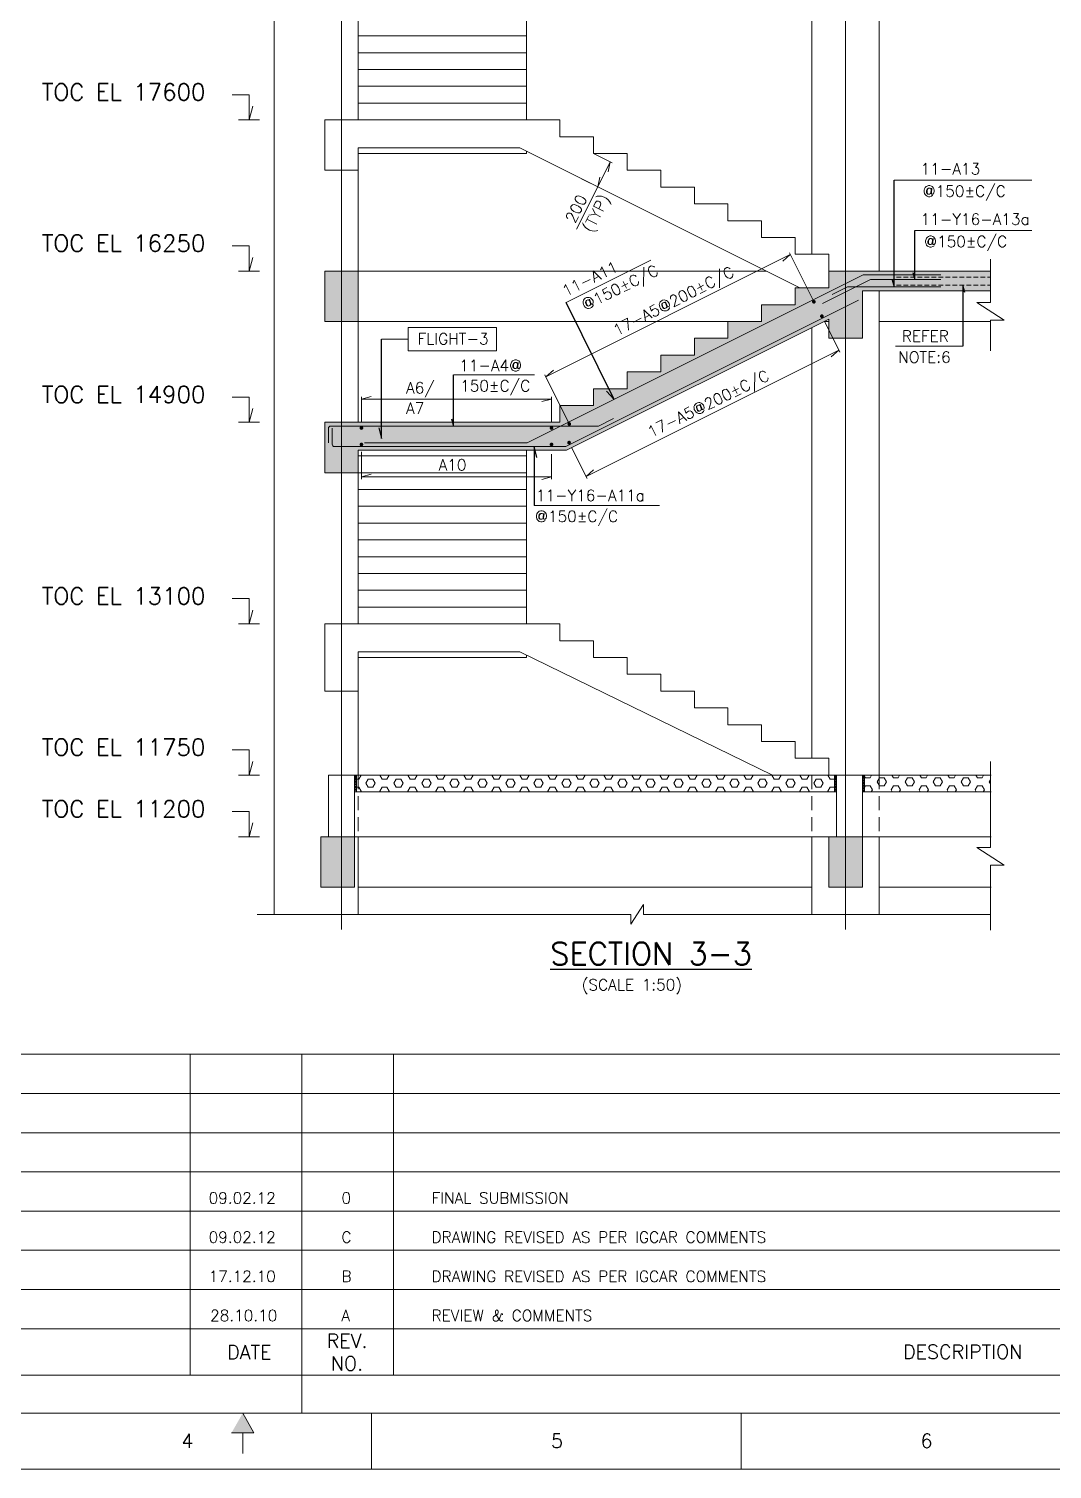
# Model space of a CAD drawing. Header units: millimetres. Extents: x 340192 to 549303, y -616317 to -538642.
# Drawn here: x 503688 to 517393, y -616317 to -597026 of the extents above; entities that cross this region are included whole.
import ezdxf
from ezdxf.enums import TextEntityAlignment as Align
from ezdxf.lldxf.tags import DXFTag

# ---------------------------------------------------------------- set-up
doc = ezdxf.new("R2010")
doc.units = ezdxf.units.MM
doc.header["$LTSCALE"] = 250
doc.header["$MEASUREMENT"] = 0
doc.linetypes.add('( Hidden )', pattern=[0.375, 0.25, -0.125])
doc.layers.get('DEFPOINTS').update_dxf_attribs({"lineweight": 0})
for name, color, linetype, lineweight in [('CIVIL', 3, 'Continuous', 0), ('CV-CB-BEAM', 7, 'Continuous', 0), ('CV-CB-CIVIL', 70, 'Continuous', 0), ('CV-CB-DIM', 2, 'Continuous', 0), ('CV-CB-GRID', 8, 'CENTER', 5), ('CV-CB-HATCH', 2, 'Continuous', 0), ('CV-CB-LINE', 2, 'Continuous', 0), ('CV-CB-REINFORCEMENT', 6, 'Continuous', 0), ('CV-CB-SHADE', 25, 'Continuous', 0), ('CV-CB-TEXT', 3, 'Continuous', 0), ('LOGO_1', 7, 'Continuous', 0), ('SECTION', 6, 'Continuous', 0)]:
    doc.layers.add(name, color=color, linetype=linetype, lineweight=lineweight)
doc.styles.add('ROMANS', font='romans.shx')
doc.styles.add('SIMPLEX', font='romans.shx')
doc.styles.add('V1', font='romans.shx', dxfattribs={"height": 200})
tags = doc.linetypes.add('CENTER', pattern=[2, 1.25, -0.25, 0.25, -0.25]).pattern_tags.tags
tags[10:11] = [DXFTag(74, 4), DXFTag(75, 0), DXFTag(340, '0'), DXFTag(46, 1.0), DXFTag(50, 0.0), DXFTag(44, 0.0), DXFTag(45, 0.0)]
tags[8:9] = [DXFTag(74, 4), DXFTag(75, 0), DXFTag(340, '0'), DXFTag(46, 1.0), DXFTag(50, 0.0), DXFTag(44, 0.0), DXFTag(45, 0.0)]
tags[6:7] = [DXFTag(74, 4), DXFTag(75, 0), DXFTag(340, '0'), DXFTag(46, 1.0), DXFTag(50, 0.0), DXFTag(44, 0.0), DXFTag(45, 0.0)]
tags[4:5] = [DXFTag(74, 4), DXFTag(75, 0), DXFTag(340, '0'), DXFTag(46, 1.0), DXFTag(50, 0.0), DXFTag(44, 0.0), DXFTag(45, 0.0)]
doc.dimstyles.new('1.5', dxfattribs={"dimtxt": 150, "dimasz": 0.00045, "dimexe": 30, "dimexo": 7.5, "dimgap": 52.5, "dimtad": 1, "dimdec": 0, "dimlfac": 0.666667, "dimzin": 0, "dimdsep": 46, "dimtxsty": 'ROMANS', "dimblk": 'TICK', "dimcen": 0.09, "dimclrd": 2, "dimclre": 2, "dimclrt": 3, "dimadec": 0, "dimazin": 0, "dimtfac": 1, "dimtdec": 0, "dimtofl": 0, "dimtmove": 0, "dimatfit": 3, "dimfxl": 1, "dimtolj": 1, "dimtzin": 0, "dimlwd": -1, "dimlwe": -1, "dimarcsym": 1})
doc.dimstyles.new('CIVIL', dxfattribs={"dimtxt": 1, "dimasz": 0.0005, "dimexe": 50, "dimexo": 0, "dimgap": 50, "dimtad": 1, "dimdec": 0, "dimlfac": 0.001, "dimzin": 0, "dimdsep": 46, "dimtxsty": 'ROMANS', "dimblk": 'TICK', "dimcen": 0.09, "dimclrd": 2, "dimclre": 2, "dimclrt": 3, "dimadec": 0, "dimazin": 0, "dimtfac": 1, "dimtdec": 0, "dimtofl": 0, "dimtmove": 0, "dimatfit": 3, "dimldrblk": 'TICK', "dimfxl": 1, "dimfrac": 2, "dimtolj": 1, "dimtzin": 0, "dimarcsym": 0})
pattern_1 = [(45, (415243.716, -596679.648), (-17.6776695, 17.6776695), []), (135, (415243.716, -596679.648), (-17.6776695, -17.6776695), [])]

# ---------------------------------------------------------------- blocks, each defined once
blk = doc.blocks.new('TATA A1')
at = {"layer": 'LOGO_1', "ltscale": 0.023622}
blk.add_hatch(color=25, dxfattribs=at).paths.add_polyline_path([(20175000, 487500), (20325000, 750000), (20475000, 487500)])
at = {"layer": 'LOGO_1', "color": 6, "linetype": 'Continuous', "ltscale": 0.023622}
for p, q in [((10234485, 5557087), (21118039, 5557087)), ((21118039, 5557087), (49819286, 5557087)), ((10234485, 1882087), (49819286, 1882087)), ((10234485, 1257202), (49819286, 1257202)), ((2250000, 750000), (62325000, 750000))]:
    blk.add_line(p, q, dxfattribs=at)
at = {"layer": 'LOGO_1', "color": 4, "ltscale": 0.023622}
for p, q in [((19618977, 1257202), (19618977, 5557087)), ((21118039, 757087), (21118039, 5557087)), ((22344530, 1257202), (22344530, 5557087))]:
    blk.add_line(p, q, dxfattribs=at)
at = {"layer": 'LOGO_1', "color": 2, "ltscale": 0.023622}
for p, q in [((10234485, 5032087), (49819286, 5032087)), ((10234485, 4507087), (49819286, 4507087)), ((10234485, 3982087), (49819286, 3982087)), ((10234485, 3457087), (49819286, 3457087)), ((10234485, 2932087), (49819286, 2932087)), ((10234485, 2407087), (49819286, 2407087))]:
    blk.add_line(p, q, dxfattribs=at)
at = {"layer": 'LOGO_1', "color": 25, "ltscale": 0.023622}
for p, q in [((20475000, 487500), (20325000, 750000)), ((20475000, 487500), (20175000, 487500)), ((20325000, 487500), (20325000, 209047))]:
    blk.add_line(p, q, dxfattribs=at)
at = {"layer": 'LOGO_1', "color": 2, "linetype": 'Continuous', "ltscale": 0.023622}
for p, q in [((22050000, 0), (22050000, 750000)), ((27000000, 0), (27000000, 750000)), ((63075000, 0), (0, 0))]:
    blk.add_line(p, q, dxfattribs=at)
at = {"layer": 'LOGO_1', "color": 4, "linetype": 'Continuous', "style": 'SIMPLEX'}
for s, p in [('REV.', (21721442, 1624792)), ('DATE', (20412518, 1471428)), ('DESCRIPTION', (29965629, 1478581)), ('NO.', (21719488, 1321221))]:
    blk.add_text(s, height=187500, dxfattribs=at).set_placement(p, align=Align.CENTER)
at = {"layer": 'LOGO_1', "color": 4, "style": 'ROMANS'}
for s, p in [('4', (19502250, 285004)), ('5', (24452250, 285004)), ('6', (29402250, 285004))]:
    blk.add_text(s, height=187500, dxfattribs=at).set_placement(p)
blk = doc.blocks.new('TICK')
at = {"color": 3}
blk.add_line((-289777.747, -77645.713), (0, 0), dxfattribs=at)
blk = doc.blocks.new('*D102')
at = {"layer": 'CV-CB-DIM', "color": 2, "transparency": 16777216}
for p, q in [((514342, -600942), (514550, -601356)), ((511150, -603022), (514536, -601329)), ((510956, -602635), (511164, -603049))]:
    blk.add_line(p, q, dxfattribs=at)
at = {"layer": 'DEFPOINTS', "color": 0, "transparency": 16777216}
for p in [(514309, -600875, 465066), (514536, -601329), (510923, -602568)]:
    blk.add_point(p, dxfattribs=at)
at = {"layer": 'CV-CB-DIM', "color": 2, "transparency": 16777216, "xscale": 0.00045, "yscale": 0.00045, "zscale": 0.00045}
for p, rotation in [((514536, -601329), 26.565051177103), ((511150, -603022), 206.565051177103)]:
    blk.add_blockref('TICK', p, dxfattribs=dict(at, rotation=rotation))
blk = doc.blocks.new('*D136')
at = {"layer": 'CV-CB-REINFORCEMENT', "color": 2, "transparency": 16777216}
for p, q in [((510612, -601687), (513886, -600050)), ((514187, -600653), (513873, -600024)), ((510913, -602289), (510599, -601661))]:
    blk.add_line(p, q, dxfattribs=at)
at = {"layer": 'DEFPOINTS', "color": 0, "transparency": 16777216}
for p in [(513886, -600050), (514191, -600660, -465066), (510917, -602296)]:
    blk.add_point(p, dxfattribs=at)
at = {"layer": 'CV-CB-REINFORCEMENT', "color": 2, "transparency": 16777216, "xscale": 0.00045, "yscale": 0.00045, "zscale": 0.00045}
for p, rotation in [((513886, -600050), 26.565051177103), ((510612, -601687), 206.565051177103)]:
    blk.add_blockref('TICK', p, dxfattribs=dict(at, rotation=rotation))
blk = doc.blocks.new('*D104')
at = {"layer": 'CV-CB-DIM', "color": 2, "transparency": 16777216}
for p, q in [((508142, -602297), (508142, -601954)), ((510688, -601984), (508142, -601984)), ((510688, -602297), (510688, -601954))]:
    blk.add_line(p, q, dxfattribs=at)
at = {"layer": 'DEFPOINTS', "color": 0, "transparency": 16777216}
for p in [(508142, -601984), (508142, -602372), (510688, -602372)]:
    blk.add_point(p, dxfattribs=at)
at = {"layer": 'CV-CB-DIM', "color": 2, "transparency": 16777216, "xscale": 0.00045, "yscale": 0.00045, "zscale": 0.00045, "rotation": 180}
blk.add_blockref('TICK', (508142, -601984), dxfattribs=at)
at = {"layer": 'CV-CB-DIM', "color": 2, "transparency": 16777216, "xscale": 0.00045, "yscale": 0.00045, "zscale": 0.00045}
blk.add_blockref('TICK', (510688, -601984), dxfattribs=at)
blk = doc.blocks.new('*D105')
at = {"layer": 'CV-CB-DIM', "color": 2, "transparency": 16777216}
for p, q in [((508142, -602693), (508142, -603056)), ((510688, -602723), (510688, -603056)), ((510688, -603026), (508142, -603026))]:
    blk.add_line(p, q, dxfattribs=at)
at = {"layer": 'DEFPOINTS', "color": 0, "transparency": 16777216}
for p in [(508142, -602618), (510688, -602648), (508142, -603026)]:
    blk.add_point(p, dxfattribs=at)
at = {"layer": 'CV-CB-DIM', "color": 2, "transparency": 16777216, "xscale": 0.00045, "yscale": 0.00045, "zscale": 0.00045, "rotation": 180}
blk.add_blockref('TICK', (508142, -603026), dxfattribs=at)
at = {"layer": 'CV-CB-DIM', "color": 2, "transparency": 16777216, "xscale": 0.00045, "yscale": 0.00045, "zscale": 0.00045}
blk.add_blockref('TICK', (510688, -603026), dxfattribs=at)
blk = doc.blocks.new('*D144')
at = {"layer": 'CV-CB-CIVIL', "color": 2, "transparency": 16777216}
for p, q in [((511258, -598699), (511501, -598821)), ((511474, -598807), (511307, -599143)), ((511307, -599143), (511022, -599711)), ((511090, -599034), (511333, -599156))]:
    blk.add_line(p, q, dxfattribs=at)
at = {"layer": 'DEFPOINTS', "color": 0, "transparency": 16777216}
for p in [(511251, -598696), (511083, -599031), (511307, -599143)]:
    blk.add_point(p, dxfattribs=at)
at = {"layer": 'CV-CB-CIVIL', "color": 2, "transparency": 16777216, "xscale": 0.00045, "yscale": 0.00045, "zscale": 0.00045}
for p, rotation in [((511474, -598807), 63.43494882292837), ((511307, -599143), 243.4349488229284)]:
    blk.add_blockref('TICK', p, dxfattribs=dict(at, rotation=rotation))
at = {"layer": 'CV-CB-CIVIL', "color": 3, "transparency": 16777216, "insert": (511018, -599435), "char_height": 150, "attachment_point": 5, "rotation": 63.4349, "style": 'ROMANS'}
blk.add_mtext('\\A1;200', dxfattribs=at)

msp = doc.modelspace()

# ---------------------------------------------------------------- hatches: boundary and pattern name
at = {"layer": 'CV-CB-HATCH', "ltscale": 0.0015}
for points in [[(508048.4, -607065.62), (508048.4, -607020.62), (508078.4, -607020.62), (508078.4, -607065.62)], [(514475.92, -607065.62), (514475.92, -607020.62), (514505.92, -607020.62), (514505.92, -607065.62)], [(514475.92, -607065.62), (514475.92, -607020.62), (514505.92, -607020.62), (514505.92, -607065.62)], [(514475.94, -607065.62), (514475.94, -607020.62), (514505.94, -607020.62), (514505.94, -607065.62)], [(514850.9, -607065.62), (514850.9, -607020.62), (514880.9, -607020.62), (514880.9, -607065.62)]]:
    msp.add_hatch(color=2, dxfattribs=at).paths.add_polyline_path(points)
at = {"layer": 'CV-CB-HATCH', "ltscale": 0.0015, "extrusion": (0, 0, -1)}
for points in [[(-508078.4, -607065.62), (-508078.4, -607020.62), (-508048.4, -607020.62), (-508048.4, -607065.62)], [(-508078.42, -607065.62), (-508078.42, -607020.62), (-508048.42, -607020.62), (-508048.42, -607065.62)], [(-508078.42, -607065.62), (-508078.42, -607020.62), (-508048.42, -607020.62), (-508048.42, -607065.62)], [(-514505.94, -607065.62), (-514505.94, -607020.62), (-514475.94, -607020.62), (-514475.94, -607065.62)], [(-514880.9, -607065.62), (-514880.9, -607020.62), (-514850.9, -607020.62), (-514850.9, -607065.62)], [(-514880.92, -607065.62), (-514880.92, -607020.62), (-514850.92, -607020.62), (-514850.92, -607065.62)], [(-514880.92, -607065.62), (-514880.92, -607020.62), (-514850.92, -607020.62), (-514850.92, -607065.62)]]:
    msp.add_hatch(color=2, dxfattribs=at).paths.add_polyline_path(points)
at = {"layer": 'CV-CB-HATCH', "ltscale": 1.39982e-05, "extrusion": (0, 0, -1)}
for points in [[(-508078.42, -607044.65), (-508078.42, -607020.62), (-508048.42, -607020.62), (-508048.42, -607044.65)], [(-514880.92, -607044.65), (-514880.92, -607020.62), (-514850.92, -607020.62), (-514850.92, -607044.65)]]:
    msp.add_hatch(color=2, dxfattribs=at).paths.add_polyline_path(points)
at = {"layer": 'CV-CB-HATCH', "extrusion": (0, 0, -1)}
h = msp.add_hatch(dxfattribs=at)
h.set_pattern_fill('NET', color=256, style=0, pattern_type=2)
h.set_pattern_definition(pattern_1)
h.paths.add_polyline_path([(-508048.42, -607245.62), (-508048.42, -607020.62), (-508078.4, -607020.62), (-508078.4, -607245.62)])
at = {"layer": 'CV-CB-HATCH', "ltscale": 1.5}
h = msp.add_hatch(dxfattribs=at)
h.set_pattern_fill('HEX', color=256, style=0, pattern_type=2)
h.set_pattern_definition([(0, (423858.22, -602636.76), (0, 108.25318), [62.5, -125]), (120, (423858.22, -602636.76), (-93.75, -54.12659), [62.5, -125]), (60, (423920.72, -602636.76), (-93.75, 54.12659), [62.5, -125])])
h.paths.add_polyline_path([(508078.42, -607020.62), (508078.42, -607245.62), (514475.92, -607245.62), (514475.92, -607020.62)])
at = {"layer": 'CV-CB-HATCH', "ltscale": 1.39982e-05}
msp.add_hatch(color=2, dxfattribs=at).paths.add_polyline_path([(514475.92, -607044.65), (514475.92, -607020.62), (514505.92, -607020.62), (514505.92, -607044.65)])
at = {"layer": 'CV-CB-HATCH'}
h = msp.add_hatch(dxfattribs=at)
h.set_pattern_fill('NET', color=256, style=0, pattern_type=2)
h.set_pattern_definition(pattern_1)
h.paths.add_polyline_path([(514505.92, -607245.62), (514505.92, -607020.62), (514475.94, -607020.62), (514475.94, -607245.62)])
at = {"layer": 'CV-CB-HATCH', "extrusion": (0, 0, -1)}
h = msp.add_hatch(dxfattribs=at)
h.set_pattern_fill('NET', color=256, style=0, pattern_type=2)
h.set_pattern_definition(pattern_1)
h.paths.add_polyline_path([(-514850.92, -607245.62), (-514850.92, -607020.62), (-514880.9, -607020.62), (-514880.9, -607245.62)])
at = {"layer": 'CV-CB-HATCH', "ltscale": 1.5}
h = msp.add_hatch(dxfattribs=at)
h.set_pattern_fill('HEX', color=256, style=0, pattern_type=2)
h.set_pattern_definition([(0, (429579.16, -602401.94), (0, 108.25318), [62.5, -125]), (120, (429579.16, -602401.94), (-93.75, -54.12659), [62.5, -125]), (60, (429641.66, -602401.94), (-93.75, 54.12659), [62.5, -125])])
h.paths.add_polyline_path([(514880.92, -607020.62), (514880.92, -607245.62), (516564.56, -607245.62), (516564.56, -607020.62)])
at = {"layer": 'CV-CB-REINFORCEMENT'}
h = msp.add_hatch(color=256, dxfattribs=at)
edge = h.paths.add_edge_path()
edge.add_arc((514201.76, -600681.6), 25, 0, 360)
h = msp.add_hatch(color=256, dxfattribs=at)
edge = h.paths.add_edge_path()
edge.add_arc((514308.93, -600874.63), 25, 0, 360)
h = msp.add_hatch(color=256, dxfattribs=at)
edge = h.paths.add_edge_path()
edge.add_arc((508142.35, -602372.1), 25, 0, 360)
h = msp.add_hatch(color=256, dxfattribs=at)
edge = h.paths.add_edge_path()
edge.add_arc((510688, -602372.1), 25, 0, 360)
h = msp.add_hatch(color=256, dxfattribs=at)
edge = h.paths.add_edge_path()
edge.add_arc((510926.26, -602318.29), 25, 0, 360)
h = msp.add_hatch(color=256, dxfattribs=at)
edge = h.paths.add_edge_path()
edge.add_arc((508142.35, -602592.89), 25, 0, 360)
h = msp.add_hatch(color=256, dxfattribs=at)
edge = h.paths.add_edge_path()
edge.add_arc((510688, -602592.89), 25, 0, 360)
h = msp.add_hatch(color=256, dxfattribs=at)
edge = h.paths.add_edge_path()
edge.add_arc((510922.88, -602567.65), 25, 0, 360)
at = {"layer": 'CV-CB-SHADE', "ltscale": 1.5, "extrusion": (0, 0, -1)}
for points in [[(-508100.92, -600945.62), (-508100.92, -600270.62), (-507650.92, -600270.62), (-507650.92, -600945.62)], [(-508100.92, -602970.62), (-508100.92, -602670.62), (-510889.45, -602670.62), (-514400.92, -600914.89), (-514400.92, -601170.62), (-514850.92, -601170.62), (-514850.92, -600533.12), (-516565.39, -600533.12), (-516565.39, -600270.62), (-514850.92, -600270.62), (-514400.92, -600270.62), (-514400.92, -600495.62), (-514012.4, -600495.62), (-513950.92, -600495.62), (-513950.92, -600720.62), (-513500.92, -600720.62), (-513500.92, -600945.62), (-513050.92, -600945.62), (-513050.92, -601170.62), (-512600.92, -601170.62), (-512600.92, -601395.62), (-512150.92, -601395.62), (-512150.92, -601620.62), (-511700.92, -601620.62), (-511700.92, -601845.62), (-511250.92, -601845.62), (-511250.92, -602070.62), (-510800.92, -602070.62), (-510800.92, -602295.62), (-507650.92, -602295.62), (-507650.92, -602970.62)], [(-508048.42, -608520.62), (-508048.42, -607845.62), (-507598.42, -607845.62), (-507598.42, -608520.62)]]:
    msp.add_hatch(color=256, dxfattribs=at).paths.add_polyline_path(points)
at = {"layer": 'CV-CB-SHADE', "ltscale": 1.5}
msp.add_hatch(color=256, dxfattribs=at).paths.add_polyline_path([(514400.92, -608520.62), (514400.92, -607845.62), (514850.92, -607845.62), (514850.92, -608520.62)])

# ---------------------------------------------------------------- linework, layer by layer
at = {"layer": 'CIVIL', "extrusion": (1, 0, 0.000854717), "elevation": 506458.24, "flags": 128}
msp.add_lwpolyline([(-608520.62, -1860698.73), (-607845.62, -1860698.73), (-607845.62, -1334208.39)], dxfattribs=at)
at = {"layer": 'CIVIL', "extrusion": (-1, 0, 0.000854717), "elevation": -515990.73, "flags": 128}
msp.add_lwpolyline([(608520.62, -1859824.83), (607845.62, -1859824.83), (607845.62, -1333334.49)], dxfattribs=at)
at = {"layer": 'CV-CB-BEAM', "color": 3, "linetype": '( Hidden )', "ltscale": 3}
for p, q in [((508100.92, -607020.62, -1860265.17), (508100.92, -607845.62, -1860265.17)), ((514175.92, -607020.62, -1860265.17), (514175.92, -607845.62, -1860265.17)), ((515075.92, -607020.62, -1860265.17), (515075.92, -607845.62, -1860265.17))]:
    msp.add_line(p, q, dxfattribs=at)
at = {"layer": 'CV-CB-CIVIL', "ltscale": 1.5}
for p, q in [((506975.92, -593745.62, -1860265.17), (506975.92, -608888.74, -1860265.17)), ((515075.92, -593782.95, -1860265.17), (515075.92, -600270.62, -1860265.17)), ((514175.92, -594420.62, -1860265.17), (514175.92, -600045.62, -1860265.17)), ((508100.92, -595920.62, -1860265.17), (508100.92, -598245.62, -1860265.17)), ((510353.79, -595920.62, -1860265.17), (510353.79, -598245.62, -1860265.17)), ((510353.79, -597120.62, -1860265.17), (508100.92, -597120.62, -1860265.17)), ((510353.79, -597345.62, -1860265.17), (508100.92, -597345.62, -1860265.17)), ((510353.79, -597570.62, -1860265.17), (508100.92, -597570.62, -1860265.17)), ((510353.79, -597795.62, -1860265.17), (508100.92, -597795.62, -1860265.17)), ((510353.79, -598020.62, -1860265.17), (508100.92, -598020.62, -1860265.17)), ((510800.92, -598245.62, -1860265.17), (507650.92, -598245.62, -1860265.17)), ((507650.92, -598245.62, -1860265.17), (507650.92, -598920.62, -1860265.17)), ((510262.4, -598620.62, -1860265.17), (508100.92, -598620.62, -1860265.17)), ((508100.92, -598620.62, -1860265.17), (508100.92, -602295.62, -1860265.17)), ((510350.92, -598695.62, -1860265.17), (508100.92, -598695.62, -1860265.17)), ((514012.4, -600495.62, -1860265.17), (510262.4, -598620.62, -1860265.17)), ((510350.92, -598695.62, -1860265.17), (510350.92, -598664.89, -1860265.17)), ((508100.92, -598920.62, -1860265.17), (507650.92, -598920.62, -1860265.17)), ((513562.4, -600270.62, -1860265.17), (507650.92, -600270.62, -1860265.17)), ((507650.92, -600270.62, -1860265.17), (507650.92, -600945.62, -1860265.17)), ((514400.92, -600270.62, -1860265.17), (516564.56, -600270.62, -1860265.17)), ((514850.92, -600533.12, -1860265.17), (516565.39, -600533.12, -1860265.17)), ((515075.92, -600533.12, -1860265.17), (515075.92, -607020.62, -1860265.17)), ((514400.92, -600914.89, -1860265.17), (510889.45, -602670.62, -1860265.17)), ((508100.92, -600945.62, -1860265.17), (507650.92, -600945.62, -1860265.17)), ((513050.92, -600945.62, -1860265.17), (508100.92, -600945.62, -1860265.17)), ((514175.92, -601027.39, -1821509.65), (514175.92, -606795.62, -1860265.17)), ((514400.92, -600945.62, -1860265.17), (514339.45, -600945.62, -1821509.65)), ((515075.92, -600945.62, -1860265.17), (516564.56, -600945.62, -1860265.17)), ((514400.92, -601170.62, -1860265.17), (514850.92, -601170.62, -1860265.17)), ((510800.92, -602295.62, -1860265.17), (507650.92, -602295.62, -1395198.88)), ((507650.92, -602970.62, -1821509.65), (507650.92, -602295.62, -1395198.88)), ((510889.45, -602670.62, -1860265.17), (508100.92, -602670.62, -1860265.17)), ((508100.92, -602670.62, -1860265.17), (508100.92, -604995.62, -1860265.17)), ((510350.92, -602745.62, -1860265.17), (508100.92, -602745.62, -1860265.17)), ((510350.92, -602670.62, -1860265.17), (510350.92, -604995.62, -1860265.17)), ((508100.92, -602970.62, -1860265.17), (507650.92, -602970.62, -1860265.17)), ((510350.92, -602970.62, -1860265.17), (508100.92, -602970.62, -1860265.17)), ((510350.92, -603195.62, -1860265.17), (508100.92, -603195.62, -1860265.17)), ((510350.92, -603420.62, -1860265.17), (508100.92, -603420.62, -1860265.17)), ((510350.92, -603645.62, -1860265.17), (508100.92, -603645.62, -1860265.17)), ((510350.92, -603870.62, -1860265.17), (508100.92, -603870.62, -1860265.17)), ((510350.92, -604095.62, -1860265.17), (508100.92, -604095.62, -1860265.17)), ((510350.92, -604320.62, -1860265.17), (508100.92, -604320.62, -1860265.17)), ((510350.92, -604545.62, -1860265.17), (508100.92, -604545.62, -1860265.17)), ((510350.92, -604770.62, -1860265.17), (508100.92, -604770.62, -1860265.17)), ((510800.92, -604995.62, -1860265.17), (507650.92, -604995.62, -1860265.17)), ((507650.92, -604995.62, -1860265.17), (507650.92, -605895.62, -1860265.17)), ((508100.92, -605370.62, -1860265.17), (508100.92, -607020.62, -1860265.17)), ((510262.4, -605370.62, -1860265.17), (508100.92, -605370.62, -1860265.17)), ((510350.92, -605445.62, -1860265.17), (508100.92, -605445.62, -1860265.17)), ((513646.12, -607020.62, -1860265.17), (510262.4, -605370.62, -1860265.17)), ((510350.92, -605445.62, -1860265.17), (510350.92, -605414.89, -1860265.17)), ((508100.92, -605895.62, -1860265.17), (507650.92, -605895.62, -1860265.17)), ((507703.42, -607845.62, -1860265.17), (507703.42, -607020.62, -1860265.17)), ((507703.42, -607020.62, -1860265.17), (508048.42, -607020.62, -1860265.17)), ((508048.42, -607020.62, -1860265.17), (516574.2, -607020.62, -1860265.17)), ((508048.42, -607845.62, -1860265.17), (508048.42, -607020.62, -1860265.17)), ((514400.92, -607020.62, -1860265.17), (514625.92, -607020.62, -1860265.17)), ((514505.92, -607845.62, -1737417.47), (514505.92, -607020.62, -1860265.17)), ((514850.92, -607845.62, -1333775.03), (514850.92, -607020.62, -1860265.17)), ((508048.42, -607245.62, -1860265.17), (514505.92, -607245.62, -1860265.17)), ((514850.92, -607245.62, -1860265.17), (516574.2, -607245.62, -1860265.17)), ((507598.42, -607845.62, -1860265.17), (507598.42, -608520.62, -1860265.17)), ((507703.42, -607845.62, -1860265.17), (514850.92, -607845.62, -1860265.17)), ((508100.92, -607845.62, -1860265.17), (508100.92, -608888.74, -1860265.17)), ((514175.92, -607845.62, -1860265.17), (514175.92, -608888.74, -1860265.17)), ((514850.92, -607845.62, -1860265.17), (516574.2, -607845.62, -1860265.17)), ((514850.92, -607845.62, -1860265.17), (514850.92, -608520.62, -1860265.17)), ((515075.92, -607845.62, -1860265.17), (515075.92, -608888.74, -1860265.17)), ((508048.42, -608520.62, -1860265.17), (507598.42, -608520.62, -1860265.17)), ((508100.92, -608888.74, -1860265.17), (508100.92, -608520.62, -1860265.17)), ((508100.92, -608520.62, -1860265.17), (514175.92, -608520.62, -1860265.17)), ((514400.92, -608520.62, -1860265.17), (514850.92, -608520.62, -1860265.17)), ((515075.92, -608520.62, -1860265.17), (516574.2, -608520.62, -1860265.17))]:
    msp.add_line(p, q, dxfattribs=at)
at = {"layer": 'CV-CB-CIVIL'}
for p, q in [((514850.92, -601170.62, -1860265.17), (514850.92, -600533.12, -1860265.17)), ((514400.92, -601170.62, -1860265.17), (514400.92, -600914.89, -1860265.17))]:
    msp.add_line(p, q, dxfattribs=at)
at = {"layer": 'CV-CB-CIVIL', "color": 2, "ltscale": 0.632812}
for p, q in [((516565.39, -600690.13, -1860265.17), (516384.89, -600690.13, -1860265.17)), ((516384.89, -600690.13, -1860265.17), (516751.75, -600926.57, -1860265.17)), ((516751.75, -600926.57, -1860265.17), (516565.39, -600926.57, -1860265.17)), ((516564.56, -607989.69, -1860265.17), (516384.06, -607989.69, -1860265.17)), ((516384.06, -607989.69, -1860265.17), (516750.92, -608226.12, -1860265.17)), ((516750.92, -608226.12, -1860265.17), (516564.56, -608226.12, -1860265.17))]:
    msp.add_line(p, q, dxfattribs=at)
at = {"layer": 'CV-CB-CIVIL', "color": 3, "ltscale": 1.39982e-05}
for p, q in [((508078.42, -607020.62, -1860265.17), (508078.42, -607245.62, -1860265.17)), ((514475.92, -607020.62, -1860265.17), (514475.92, -607245.62, -1860265.17)), ((514880.92, -607020.62, -1860265.17), (514880.92, -607245.62, -1860265.17))]:
    msp.add_line(p, q, dxfattribs=at)
at = {"layer": 'CV-CB-CIVIL', "ltscale": 1.5, "flags": 128}
for points, elevation in [([(514400.92, -600270.62), (514400.92, -600045.62), (513950.92, -600045.62), (513950.92, -599820.62), (513500.92, -599820.62), (513500.92, -599595.62), (513050.92, -599595.62), (513050.92, -599370.62), (512600.92, -599370.62), (512600.92, -599145.62), (512150.92, -599145.62), (512150.92, -598920.62), (511700.92, -598920.62), (511700.92, -598695.62), (511250.92, -598695.62), (511250.92, -598470.62), (510800.92, -598470.62), (510800.92, -598245.62)], -1860265.17), ([(514400.92, -600270.62), (514400.92, -600045.62), (513950.92, -600045.62), (513950.92, -599820.62), (513500.92, -599820.62), (513500.92, -599595.62), (513050.92, -599595.62), (513050.92, -599370.62), (512600.92, -599370.62), (512600.92, -599145.62), (512150.92, -599145.62), (512150.92, -598920.62), (511700.92, -598920.62), (511700.92, -598695.62), (511250.92, -598695.62), (511250.92, -598470.62), (510800.92, -598470.62), (510800.92, -598245.62)], -1395198.88), ([(514400.92, -600495.62), (514400.92, -600270.62), (514850.92, -600270.62)], -1860265.17), ([(510800.92, -602295.62), (510800.92, -602070.62), (511250.92, -602070.62), (511250.92, -601845.62), (511700.92, -601845.62), (511700.92, -601620.62), (512150.92, -601620.62), (512150.92, -601395.62), (512600.92, -601395.62), (512600.92, -601170.62), (513050.92, -601170.62), (513050.92, -600945.62), (513500.92, -600945.62), (513500.92, -600720.62), (513950.92, -600720.62), (513950.92, -600495.62), (514012.4, -600495.62)], -1860265.17), ([(513950.92, -600720.62), (513950.92, -600495.62), (514400.92, -600495.62)], -1860265.17), ([(514400.92, -607020.62), (514400.92, -606795.62), (513950.92, -606795.62), (513950.92, -606570.62), (513500.92, -606570.62), (513500.92, -606345.62), (513050.92, -606345.62), (513050.92, -606120.62), (512600.92, -606120.62), (512600.92, -605895.62), (512150.92, -605895.62), (512150.92, -605670.62), (511700.92, -605670.62), (511700.92, -605445.62), (511250.92, -605445.62), (511250.92, -605220.62), (510800.92, -605220.62), (510800.92, -604995.62)], -1860265.17)]:
    msp.add_lwpolyline(points, dxfattribs=dict(at, elevation=elevation))
at = {"layer": 'CV-CB-CIVIL', "color": 2, "ltscale": 0.632812, "elevation": -1860265.17, "flags": 128}
for points in [[(516565.39, -600111.04), (516565.39, -600690.13)], [(516565.39, -600926.57), (516565.39, -601338.71)], [(516564.56, -606838.15), (516564.56, -607989.69)], [(516564.56, -608226.12), (516564.56, -609095.84)]]:
    msp.add_lwpolyline(points, dxfattribs=at)
at = {"layer": 'CV-CB-DIM', "color": 2, "ltscale": 1}
for p, q in [((515275.04, -599053.67, -1860265.17), (517120.58, -599053.67, -1860265.17)), ((515553.77, -599728.94, -1860265.17), (517120.58, -599728.94, -1860265.17)), ((509373.71, -601661.6, -1860265.17), (510458.8, -601661.6, -1860265.17))]:
    msp.add_line(p, q, dxfattribs=at)
at = {"layer": 'CV-CB-DIM', "color": 2}
for p, q in [((512016.9, -600125.26, -1860265.17), (510883.34, -600692.04, -1860265.17)), ((516196.9, -601274.2, -1860264.99), (515293.38, -601274.2, -1860264.99))]:
    msp.add_line(p, q, dxfattribs=at)
at = {"layer": 'CV-CB-GRID', "ltscale": 1.5}
for p, q in [((507875.92, -609088.74, -1860265.17), (507875.92, -592231.42, -1860265.17)), ((514625.92, -592231.42, -1860265.17), (514625.92, -609088.74, -1860265.17))]:
    msp.add_line(p, q, dxfattribs=at)
at = {"layer": 'CV-CB-HATCH', "color": 2}
for p, q in [((508767.97, -601181.43, -523198.24), (508412.36, -601181.43, -1395198.88)), ((512131.89, -603408.43, -979787), (510454.52, -603408.43, -1860265.17))]:
    msp.add_line(p, q, dxfattribs=at)
at = {"layer": 'CV-CB-HATCH', "color": 2, "ltscale": 0.001}
for p, q in [((508078.4, -607020.62, -1860265.17), (508078.4, -607245.62, -1860265.17)), ((508078.42, -607020.62, -1860265.17), (508078.42, -607245.62, -1860265.17)), ((514475.92, -607020.62, -1860265.17), (514475.92, -607245.62, -1860265.17)), ((514475.94, -607020.62, -1860265.17), (514475.94, -607245.62, -1860265.17)), ((514880.9, -607020.62, -1860265.17), (514880.9, -607245.62, -1860265.17)), ((514880.92, -607020.62, -1860265.17), (514880.92, -607245.62, -1860265.17))]:
    msp.add_line(p, q, dxfattribs=at)
at = {"layer": 'CV-CB-LINE', "ltscale": 0.457207}
for p, q in [((511748.72, -609018.34, -1860265.17), (511919.54, -608753.28, -1860265.17)), ((511919.54, -608753.28, -1860265.17), (511919.54, -608888.74, -1860265.17)), ((511748.72, -608888.74, -1860265.17), (511748.72, -609018.34, -1860265.17))]:
    msp.add_line(p, q, dxfattribs=at)
at = {"layer": 'CV-CB-LINE', "ltscale": 0.632812, "elevation": -1860265.17, "flags": 128}
for points in [[(506745.81, -608888.74), (511748.72, -608888.74)], [(511919.54, -608888.74), (516564.56, -608888.74)]]:
    msp.add_lwpolyline(points, dxfattribs=at)
at = {"layer": 'CV-CB-REINFORCEMENT'}
for p, q in [((510362.72, -602570.62, -2325331.46), (514862.72, -600320.62, -2325331.46)), ((514862.72, -600320.62, -1860265.17), (515900.22, -600320.62, -1860265.17)), ((514315.73, -600705.92, -1860265.17), (514958.67, -600384.46, -1860265.17)), ((514448.29, -600583.74, -1860265.17), (514649.53, -600483.12, -1860265.17)), ((514649.53, -600483.12, -1860265.17), (515900.22, -600483.12, -1860265.17)), ((514958.67, -600384.46, -1860265.17), (515900.22, -600384.46, -1860265.17)), ((510877.64, -602620.62, -2325331.46), (514800.92, -600658.99, -2325331.46)), ((511517.08, -602245, -1860265.17), (511315.84, -602345.62, -1860265.17)), ((507700.92, -602375.62, -1860265.17), (507700.92, -602570.62, -1860265.17)), ((511315.84, -602345.62, -1860265.17), (507730.92, -602345.62, -1860265.17)), ((507750.92, -602375.62, -1860265.17), (507750.92, -602590.62, -1860265.17)), ((510877.64, -602620.62, -1860265.17), (507780.92, -602620.62, -1860265.17))]:
    msp.add_line(p, q, dxfattribs=at)
at = {"layer": 'CV-CB-REINFORCEMENT', "color": 1, "linetype": '( Hidden )'}
for p, q in [((515306.29, -600352.34, -1860265.17), (516564.56, -600352.34, -1860265.17)), ((515306.29, -600459.96, -1860265.17), (516564.56, -600459.96, -1860265.17))]:
    msp.add_line(p, q, dxfattribs=at)
at = {"layer": 'CV-CB-REINFORCEMENT', "ltscale": 1.5}
msp.add_line((510362.72, -602570.62, -1860265.17), (508184.06, -602570.62, -1860265.17), dxfattribs=at)
at = {"layer": 'CV-CB-REINFORCEMENT', "extrusion": (0, 0, -1)}
msp.add_arc((-507730.92, -602375.62, 1860265.17), 30, 0, 90, dxfattribs=at)
at = {"layer": 'CV-CB-REINFORCEMENT'}
msp.add_arc((507780.92, -602590.62, -1860265.17), 30, 180, 270, dxfattribs=at)
at = {"layer": 'CV-CB-TEXT', "color": 2, "ltscale": 0.75}
msp.add_3dface([(509951.59, -601024.84, -523198.24), (508767.97, -601024.84, -523198.24), (508767.97, -601338.02, -523198.24), (509951.59, -601338.02, -523198.24)], dxfattribs=at)
at = {"layer": 'SECTION', "color": 2, "ltscale": 0.00028125}
for p, q in [((506779.29, -598245.62, -1860265.17), (506498.04, -598245.62, -1860265.17)), ((506779.29, -600270.62, -1860265.17), (506498.04, -600270.62, -1860265.17)), ((506779.29, -602295.62, -1860265.17), (506498.04, -602295.62, -1860265.17)), ((506779.29, -604995.62, -1860265.17), (506498.04, -604995.62, -1860265.17)), ((506779.29, -607020.62, -1860265.17), (506498.04, -607020.62, -1860265.17)), ((506779.29, -607845.62, -1860265.17), (506498.04, -607845.62, -1860265.17))]:
    msp.add_line(p, q, dxfattribs=at)
at = {"layer": 'SECTION', "lineweight": 0, "ltscale": 0.000675, "elevation": -1860265.17, "flags": 128}
for points in [[(506410.85, -597907.7), (506638.66, -597907.7), (506638.66, -598245.62), (506687.8, -598062.25)], [(506410.85, -599932.7), (506638.66, -599932.7), (506638.66, -600270.62), (506687.8, -600087.25)], [(506410.85, -601957.7), (506638.66, -601957.7), (506638.66, -602295.62), (506687.8, -602112.25)], [(506410.85, -604657.7), (506638.66, -604657.7), (506638.66, -604995.62), (506687.8, -604812.25)], [(506410.85, -606682.7), (506638.66, -606682.7), (506638.66, -607020.62), (506687.8, -606837.25)], [(506410.85, -607507.7), (506638.66, -607507.7), (506638.66, -607845.62), (506687.8, -607662.25)]]:
    msp.add_lwpolyline(points, dxfattribs=at)

# ---------------------------------------------------------------- block references
at = {"layer": 'CV-CB-TEXT', "color": 1, "linetype": 'Continuous', "ltscale": 0.001, "xscale": 0.00099999997475, "yscale": 0.00099999997475, "zscale": 0.00099999997475}
msp.add_blockref('TATA A1', (486228.31, -616317.07, -232618.36), dxfattribs=at)

# ---------------------------------------------------------------- texts
at = {"layer": 'CV-CB-TEXT', "lineweight": 0, "style": 'ROMANS'}
for s, rotation, p in [('(TYP)', 63, (511474, -599292.06, -1395194.38)), ('17-A5@200%%pC/C', 27, (513149.13, -600332.62, -1859799.52)), ('17-A5@200%%pC/C', 26, (513619.99, -601722.95, -1859799.52))]:
    msp.add_text(s, height=150, rotation=rotation, dxfattribs=at).set_placement(p, align=Align.RIGHT)
for s, p in [('11-A11', (511528.31, -600130.12, -1860260.67)), ('@150%%pC/C', (512070.24, -600179.65, -1860260.67))]:
    msp.add_text(s, height=150, rotation=26, dxfattribs=at).set_placement(p, align=Align.TOP_RIGHT)
at = {"layer": 'CV-CB-TEXT', "color": 4, "lineweight": 0, "style": 'ROMANS'}
msp.add_text('FLIGHT-3', height=150, dxfattribs=at).set_placement((509844.85, -601252.14, -523198.24), align=Align.RIGHT)
at = {"layer": 'CV-CB-TEXT', "lineweight": 0, "style": 'ROMANS'}
for s, p in [('REFER', (515379.12, -601216.18, -324294.93)), ('NOTE:6', (515332.29, -601497.42, -324294.93)), ('A6/', (508739.57, -601908.54, -1860265.17)), ('A7', (508739.57, -602182.08, -1860265.17)), ('A10', (509176.29, -602941.51, -2092798.32)), ('11-Y16-A11a', (510478.76, -603349.87, -750605.7)), ('@150%%pC/C', (510466.86, -603630.64, -750605.7))]:
    msp.add_text(s, height=150, dxfattribs=at).set_placement(p)
at = {"layer": 'CV-CB-TEXT', "color": 6, "lineweight": -2, "style": 'V1'}
msp.add_text('%%uSECTION 3-3%%U', height=300, dxfattribs=at).set_placement((513371.66, -609411.23, -930132.59), align=Align.MIDDLE_RIGHT)
at = {"layer": 'CV-CB-TEXT', "style": 'ROMANS'}
msp.add_text('(SCALE 1:50)', height=150, dxfattribs=at).set_placement((511764.5, -609903.73, -1240176.81), align=Align.CENTER)
at = {"layer": 'CV-CB-TEXT', "lineweight": 0, "char_height": 150, "attachment_point": 1, "line_spacing_factor": 1.2, "style": 'ROMANS'}
for s, insert in [('11-A13', (515632.1, -598825.76, -1860265.17)), ('@150%%pC/C', (515658.84, -599124.58, -1860265.17)), ('11-Y16-A13a', (515632.1, -599501.03, -1860265.17)), ('@150%%pC/C', (515677.58, -599799.85, -1860265.17)), ('11-A4@', (509451.93, -601460.48, -1860265.17)), ('150%%pC/C', (509465.18, -601732.51, -1860265.17))]:
    msp.add_mtext(s, dxfattribs=dict(at, insert=insert))
at = {"layer": 'CV-CB-TEXT', "char_height": 150, "attachment_point": 7, "line_spacing_factor": 1.2, "style": 'ROMANS'}
for s, insert in [('09.02.12', (506096, -612759.46, -232618.36)), ('0', (507874.57, -612759.46, -232618.36)), ('FINAL SUBMISSION', (509081.84, -612759.46, -232618.36)), ('09.02.12', (506096, -613284.46, -232618.36)), ('C', (507874.57, -613284.46, -232618.36)), ('DRAWING REVISED AS PER IGCAR COMMENTS', (509081.84, -613284.46, -232618.36)), ('17.12.10', (506096, -613809.46, -232618.36)), ('B', (507874.57, -613809.46, -232618.36)), ('DRAWING REVISED AS PER IGCAR COMMENTS', (509081.84, -613809.46, -232618.36)), ('28.10.10', (506115.65, -614334.46, -232618.36)), ('A', (507874.57, -614334.46, -232618.36)), ('REVIEW & COMMENTS', (509081.84, -614334.46, -232618.36))]:
    msp.add_mtext(s, dxfattribs=dict(at, insert=insert))
at = {"layer": 'SECTION', "style": 'ROMANS'}
for s, p in [('TOC EL 17600', (503863.06, -597985.15, -1860265.17)), ('TOC EL 16250', (503863.06, -600010.15, -1860265.17)), ('TOC EL 14900', (503863.06, -602035.15, -1860265.17)), ('TOC EL 13100', (503863.06, -604735.15, -1860265.17)), ('TOC EL 11750', (503863.06, -606760.15, -1860265.17)), ('TOC EL 11200', (503863.06, -607585.15, -1860265.17))]:
    msp.add_text(s, height=225, dxfattribs=at).set_placement(p)

# ---------------------------------------------------------------- dimensions: what is measured, and where the dimension line sits
at = {"layer": 'CV-CB-CIVIL', "color": 2}
dim = msp.add_linear_dim(base=(511306.65, -599142.75, -1395198.88), p1=(511250.92, -598695.62, -1395198.88), p2=(511083.22, -599031.03, -1395198.88), angle=243.434949, text='200', dimstyle='1.5', dxfattribs=at)
dim.commit()
dim.dimension.update_dxf_attribs({"geometry": '*D144', "text_midpoint": (511132.15, -599491.76, -1395198.88), "dimtype": 160})
at = {"layer": 'CV-CB-DIM', "color": 2}
for base, p1, p2, angle, picture, middle in [((514536.13, -601329.03, -1860265.17), (510922.88, -602567.65, -1860265.17), (514308.93, -600874.63, -1395198.88), 26.565051, '*D102', (512843.11, -602175.54, -1860265.17)), ((508142.35, -601983.54, -1860265.17), (510688, -602372.1, -1860265.17), (508142.35, -602372.1, -1860265.17), 180, '*D104', (509415.17, -601983.54, -1860265.17)), ((508142.35, -603025.86, -1860265.17), (510688, -602648.18, -1860265.17), (508142.35, -602617.89, -1860265.17), 180, '*D105', (509415.17, -603025.86, -1860265.17))]:
    dim = msp.add_linear_dim(base=base, p1=p1, p2=p2, angle=angle, text=' ', dimstyle='1.5', override={"dimexo": 75, "dimcen": 0.09}, dxfattribs=at)
    dim.commit()
    dim.dimension.update_dxf_attribs({"geometry": picture, "text_midpoint": middle})
at = {"layer": 'CV-CB-REINFORCEMENT', "color": 2}
dim = msp.add_linear_dim(base=(513886.18, -600050.42, -1395198.88), p1=(510916.61, -602295.94, -1395198.88), p2=(514190.79, -600659.66, -1860265.17), angle=26.565051, text=' ', dimstyle='1.5', override={"dimexo": 7.5, "dimcen": 0.09}, dxfattribs=at)
dim.commit()
dim.dimension.update_dxf_attribs({"geometry": '*D136', "text_midpoint": (512249.25, -600868.89, -1395198.88)})

# ---------------------------------------------------------------- leaders
at = {"layer": 'CV-CB-DIM', "color": 2}
for points in [[(515275.04, -600483.12, -1860265.17), (515275.04, -599053.67, -1860265.17)], [(515553.77, -600385.02, -1860265.17), (515553.77, -599728.94, -1860265.17)], [(516196.9, -600460.96, -1860264.99), (516196.9, -601274.2, -1860264.99)], [(509373.71, -602345.62, -1860265.17), (509373.71, -601661.6, -1860265.17)]]:
    msp.add_leader(points, dimstyle='CIVIL', override={"dimtxt": 0.666667, "dimasz": 0.000333333, "dimgap": 33.333335, "dimclrd": 0}, dxfattribs=at)
at = {"layer": 'CV-CB-HATCH', "color": 2}
for points in [[(511525.6, -601989.19, -1860265.17), (510883.34, -600692.04, -1860265.17)], [(508412.36, -602512.55, -1395198.88), (508412.36, -601181.43, -1395198.88)], [(510454.52, -602620.62, -1860265.17), (510454.52, -603408.43, -1860265.17)]]:
    msp.add_leader(points, dimstyle='CIVIL', override={"dimclrd": 0}, dxfattribs=at)

doc.saveas('drawing.dxf')
